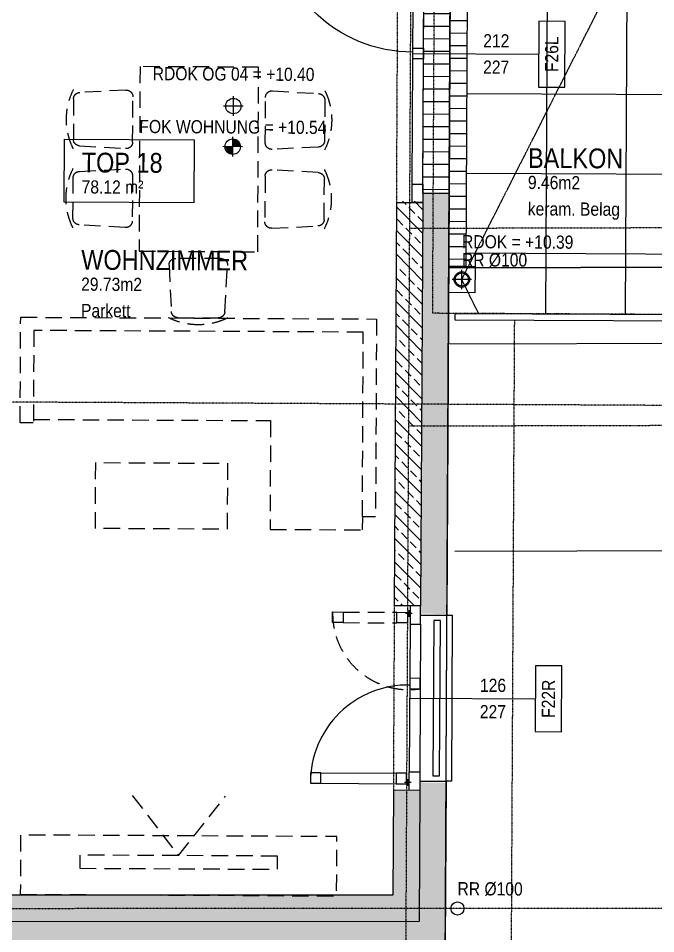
# Model space of a CAD drawing. Header units: millimetres. Extents: x -89828 to -25315, y -35442 to 69272.
# Drawn here: x -75648 to -70811, y 20911 to 27855 of the extents above; entities that cross this region are included whole.
import ezdxf
from ezdxf.enums import TextEntityAlignment as Align

# ---------------------------------------------------------------- set-up
doc = ezdxf.new("R2010")
doc.units = ezdxf.units.MM
for name, pattern in [('HIDDEN', [0.375, 0.25, -0.125]), ('HIDDEN2', [0.1875, 0.125, -0.0625]), ('STRICHLINIE', [0.75, 0.5, -0.25]), ('STRICHPUNKT', [1, 0.5, -0.25, 0, -0.25])]:
    doc.linetypes.add(name, pattern=pattern)
for name, color, linetype in [('00_HLP---------M0', 6, 'Continuous'), ('01-BFL-G00-L04-M0', 10, 'Continuous'), ('01-HID-G00-L04-ENTWÄSSERUNG', 8, 'HIDDEN2'), ('01-SYM-G00-L04-M0', 8, 'Continuous'), ('01-TXT---------M0', 1, 'Continuous'), ('01-TXT---------PP', 1, 'Continuous'), ('01-TXT-G00-L04-M0', 1, 'Continuous'), ('02-ANS-G00-L04-M0', 8, 'Continuous'), ('02-ANS-G00-L04-Rigol', 8, 'Continuous'), ('02-AXO-G00-L04-M0', 8, 'STRICHPUNKT'), ('02-DIM-G00-L04-ROHBAU', 8, 'Continuous'), ('02-FIL-G00-L04-LILA', 223, 'Continuous'), ('02-FIL-G00-L04-PLATTENBELAG', 253, 'Continuous'), ('02-FIL-G00-L04-STB', 8, 'Continuous'), ('02-HID-G00-L04-M0', 8, 'HIDDEN2'), ('02-TWA-G00-L04-M0', 4, 'Continuous'), ('02-WDA---------M0', 8, 'Continuous'), ('02-WDA-G00-L04-M0', 8, 'Continuous'), ('03-SYM-G00-L04-M0', 8, 'Continuous'), ('04-HLP---------M0', 8, 'HIDDEN2'), ('04-STO---------M0', 1, 'Continuous'), ('04-SYM---------EP', 8, 'Continuous'), ('04-SYM-G00-L04-EP', 8, 'Continuous'), ('04-TXT---------EP', 8, 'Continuous'), ('04-TXT-G00-L04-M0', 8, 'Continuous'), ('04-TXT-G00-L04-POS', 8, 'Continuous'), ('05-SYM---------M0', 8, 'Continuous'), ('05-TXT---------PP', 8, 'Continuous'), ('07_MOB-G00-L04-M0', 6, 'HIDDEN2')]:
    doc.layers.add(name, color=color, linetype=linetype)
doc.styles.add('ARIAL', font='arial.ttf', dxfattribs={"width": 0.85})
doc.dimstyles.new('pp chromy&schneider', dxfattribs={"dimscale": 0.005, "dimtxt": 25, "dimasz": 10, "dimexe": 0, "dimexo": 0, "dimgap": 5, "dimtad": 1, "dimdec": 1, "dimlfac": 100, "dimrnd": 0.1, "dimzin": 9, "dimdsep": 46, "dimtxsty": 'ARIAL', "dimblk": 'c&s kote', "dimcen": 0, "dimse1": 1, "dimse2": 1, "dimclrd": 8, "dimclrt": 8, "dimadec": 0, "dimazin": 0, "dimtfac": 0.75, "dimtdec": 1, "dimtix": 1, "dimtmove": 2, "dimatfit": 0, "dimldrblk": 'NONE', "dimfxl": 1, "dimtolj": 1, "dimlwd": -1, "dimarcsym": 0})
pattern_1 = [(89.70755, (-111790.204, -17025.04), (-27.252854, 47.764726), [31.75, -63.5]), (209.70755, (-111790.204, -17025.04), (-27.73904, -47.484027), [31.75, -63.5]), (149.70755, (-111790.204, -17025.04), (-54.991893, 0.280699), [-63.5, 31.75])]
pattern_2 = [(134.70755, (-111790.2, -17025.04), (-90.25976, -89.34302), []), (134.70755, (-111789.75, -16935.24), (-90.25976, -89.34302), [63.5, -31.75])]

# ---------------------------------------------------------------- blocks, each defined once
blk = doc.blocks.new('01-SQM')
at = {"layer": '01-TXT---------M0', "color": 1, "style": 'ARIAL', "width": 0.85}
blk.add_attdef('ROOM', (0, 0), '', height=0.15, dxfattribs=at)
blk.add_attdef('AREA', text='', height=0.1, dxfattribs=at).set_placement((0, -0.06), align=Align.TOP_LEFT)
at = {"layer": '01-TXT---------PP', "color": 1, "style": 'ARIAL', "width": 0.85}
blk.add_attdef('NR', text='', height=0.15, dxfattribs=at).set_placement((-0.1173, 0), align=Align.RIGHT)
blk.add_attdef('FLOOR', text='', height=0.1, dxfattribs=at).set_placement((0, -0.26), align=Align.TOP_LEFT)
blk = doc.blocks.new('FENSTER_140')
at = {"layer": '02-WDA---------M0'}
for points in [[(0.07, -0.2), (0.07, -0.4)], [(1.33, -0.2), (1.33, -0.4)]]:
    blk.add_lwpolyline(points, dxfattribs=at)
at = {"layer": '04-HLP---------M0', "linetype": 'Continuous'}
for points in [[(0.13, 0.55), (0.13, 0.63), (0.05, 0.63), (0.05, 0.55)], [(0.13, -0.1), (0.13, -0.02), (0.05, -0.02), (0.05, -0.1)]]:
    blk.add_lwpolyline(points, close=True, dxfattribs=at)
for points in [[(0.05, 0.55), (0.05, -0.02)], [(0.13, 0.55), (0.13, -0.02)]]:
    blk.add_lwpolyline(points, dxfattribs=at)
at = {"layer": '04-HLP---------M0'}
for points in [[(1.27, 0.3874), (1.27, 0.4674), (1.35, 0.4674), (1.35, 0.3874)], [(1.27, -0.1), (1.27, -0.02), (1.35, -0.02), (1.35, -0.1)]]:
    blk.add_lwpolyline(points, close=True, dxfattribs=at)
for points in [[(1.27, 0.3874), (1.27, -0.02)], [(1.35, 0.3874), (1.35, -0.02)], [(0.034, -0.11), (0.084, -0.11)], [(0.059, -0.135), (0.059, -0.085)], [(1.366, -0.11), (1.316, -0.11)], [(1.341, -0.135), (1.341, -0.085)]]:
    blk.add_lwpolyline(points, dxfattribs=at)
at = {"layer": '04-HLP---------M0', "linetype": 'Continuous'}
blk.add_arc((0.059, -0.11), 0.74, 359.09057, 90.46457, dxfattribs=at)
at = {"layer": '04-HLP---------M0'}
blk.add_arc((1.341, -0.11), 0.5775, 89.17818, 188.24632, dxfattribs=at)
at = {"layer": '04-STO---------M0'}
for points in [[(0.14, -0.2), (0, -0.2), (0, -0.12), (0.14, -0.12)], [(0.77, -0.2), (0.85, -0.2), (0.85, -0.12), (0.77, -0.12)], [(1.26, -0.2), (1.4, -0.2), (1.4, -0.12), (1.26, -0.12)]]:
    blk.add_lwpolyline(points, close=True, dxfattribs=at)
at = {"layer": '04-SYM---------EP'}
for p, q in [((1.26, -0.12), (0.14, -0.12)), ((1.26, -0.2), (0.14, -0.2))]:
    blk.add_line(p, q, dxfattribs=at)
blk = doc.blocks.new('04-TXT')
blk.add_line((0, 0), (0.9529, 0))
at = {"layer": '04-TXT---------EP', "color": 8, "style": 'ARIAL', "width": 0.85}
blk.add_attdef('WIDTH', text='', height=0.1, dxfattribs=at).set_placement((0.6322, 0.05), align=Align.CENTER)
blk.add_attdef('HEIGHT', text='', height=0.1, dxfattribs=at).set_placement((0.6322, -0.05), align=Align.TOP_CENTER)
blk = doc.blocks.new('01-HK1')
for p, q in [((-0.0005, -0.0742), (-0.0005, 0.0742)), ((0.0737, 0), (-0.0747, 0))]:
    blk.add_line(p, q)
blk.add_circle((-0.0005, 0), 0.0586)
for points in [[(-0.0005, 0.0586), (0.0409, 0.0414), (-0.0005, 0)], [(-0.0005, 0), (0.0581, 0), (0.0409, 0.0414)], [(-0.0591, 0), (-0.0419, -0.0414), (-0.0005, 0)], [(-0.0419, -0.0414), (-0.0005, -0.0586), (-0.0005, 0)]]:
    blk.add_solid(points)
at = {"layer": '01-TXT---------M0', "color": 8, "style": 'ARIAL', "width": 0.85}
blk.add_attdef('HEIGHT', text='', height=0.1, dxfattribs=at).set_placement((0, 0.2), align=Align.TOP_CENTER)
blk = doc.blocks.new('03-rar')
blk.add_circle((0, 0), 0.05)
at = {"layer": '01-TXT---------M0', "color": 8, "style": 'ARIAL', "width": 0.85}
blk.add_attdef('RR', text='', height=0.1, dxfattribs=at).set_placement((0, 0.1), align=Align.CENTER)
blk = doc.blocks.new('TV-240')
at = {"flags": 128}
blk.add_lwpolyline([(0, -2.4), (0, 0), (0.45, 0), (0.45, -2.4)], close=True, dxfattribs=at)
blk.add_lwpolyline([(0.3, -0.4508), (0.3, -1.9508), (0.2, -1.9508), (0.2, -0.4508)], close=True)
blk.add_lwpolyline([(0.7536, -1.5544), (0.3, -1.2008), (0.7536, -0.8472)])
blk = doc.blocks.new('ECKSOFA')
blk.add_lwpolyline([(1.6, -0.2), (1.6, -0.2), (1.6, -0.2), (0.2, -0.2), (0.2, -2.7), (0.9, -2.7), (0.9, -2.8), (0.1, -2.8), (0.1, -0.1), (1.6, -0.1)], close=True)
for points in [[(1.6, -0.2), (1.7, -0.2)], [(1.7, -0.9), (1.7, -0.2)], [(0.875, -2.7), (0.875, -0.9), (1.7, -0.9)]]:
    blk.add_lwpolyline(points)
at = {"flags": 128}
blk.add_lwpolyline([(1.2, -1.225), (1.7, -1.225), (1.7, -2.225), (1.2, -2.225)], close=True, dxfattribs=at)
blk = doc.blocks.new('möbel_tisch_mittel')
blk.add_lwpolyline([(0.45, 1.4), (0.45, 0), (-0.45, 0), (-0.45, 1.4)], close=True)
for points in [[(-0.906, 1.2021, 0.39805), (-0.9532, 1.1521), (-0.9532, 0.8467, 0.39805), (-0.906, 0.7968), (-0.556, 0.7774, 0.430564), (-0.5032, 0.8273), (-0.5032, 1.1716, 0.430564), (-0.556, 1.2215)], [(0.906, 1.2021, -0.39805), (0.9532, 1.1521), (0.9532, 0.8467, -0.39805), (0.906, 0.7968), (0.556, 0.7774, -0.430564), (0.5032, 0.8273), (0.5032, 1.1716, -0.430564), (0.556, 1.2215)], [(-0.906, 0.1979, -0.39805), (-0.9532, 0.2479), (-0.9532, 0.5533, -0.39805), (-0.906, 0.6032), (-0.556, 0.6226, -0.430564), (-0.5032, 0.5727), (-0.5032, 0.2284, -0.430564), (-0.556, 0.1785)], [(0.906, 0.1979, 0.39805), (0.9532, 0.2479), (0.9532, 0.5533, 0.39805), (0.906, 0.6032), (0.556, 0.6226, 0.430564), (0.5032, 0.5727), (0.5032, 0.2284, 0.430564), (0.556, 0.1785)]]:
    blk.add_lwpolyline(points, format="xyb", close=True)
for centre, start, end in [((-0.5032, 0.9994), 153.43495, 206.56505), ((0.5032, 0.9994), 333.43495, 26.56505), ((-0.5032, 0.4006), 153.43495, 206.56505), ((0.5032, 0.4006), 333.43495, 26.56505)]:
    blk.add_arc(centre, 0.5031, start, end)
at = {"layer": '00_HLP---------M0', "linetype": 'HIDDEN', "ltscale": 0.5}
blk.add_lwpolyline([(-0.2026, 1.856, -0.39805), (-0.1527, 1.9032), (0.1527, 1.9032, -0.39805), (0.2026, 1.856), (0.2221, 1.506, -0.430564), (0.1721, 1.4532), (-0.1721, 1.4532, -0.430564), (-0.2221, 1.506)], format="xyb", close=True, dxfattribs=at)
blk.add_arc((0, 1.4532), 0.5031, 63.43495, 116.56505, dxfattribs=at)
blk = doc.blocks.new('c&s kote')
at = {"color": 8}
for p, q in [((0, -2), (0, 2)), ((0, 2), (0, -2)), ((-2, 0), (2, 0)), ((2, 0), (-2, 0))]:
    blk.add_line(p, q, dxfattribs=at)
blk.add_circle((0, 0), 0.5, dxfattribs=at)
blk = doc.blocks.new('*D358')
at = {"layer": '02-DIM-G00-L04-ROHBAU', "color": 8, "transparency": 16777216}
blk.add_arc((-84106.7, 21100.8), 1076, 180.01712, 269.70489, dxfattribs=at)
at = {"layer": 'Defpoints', "color": 0, "transparency": 16777216}
for p in [(-84004.5, 41133.9), (-89295.3, 21099.5), (-71706.6, 21103.9), (-85039.4, 20564.2), (-84118.8, 18734.2)]:
    blk.add_point(p, dxfattribs=at)
at = {"layer": '02-DIM-G00-L04-ROHBAU', "color": 8, "transparency": 16777216, "xscale": 0.05, "yscale": 0.05, "zscale": 0.05}
for p, rotation in [((-85182.7, 21100.5), 90.01578644530409), ((-84112.2, 20024.8), 359.7062180805232)]:
    blk.add_blockref('c&s kote', p, dxfattribs=dict(at, rotation=rotation))
at = {"layer": '02-DIM-G00-L04-ROHBAU', "color": 8, "transparency": 16777216, "insert": (-84869.4, 20341.8), "char_height": 0.125, "attachment_point": 5, "rotation": 314.861, "style": 'ARIAL'}
blk.add_mtext('\\A1;90°', dxfattribs=at)
blk = doc.blocks.new('_None')
blk = doc.blocks.new('türachse&qualität')
at = {"layer": '05-SYM---------M0'}
blk.add_line((-0.4, 0), (-0.4, 0), dxfattribs=at)
at = {"layer": '05-TXT---------PP'}
blk.add_lwpolyline([(-0.5, -0.25), (-0.5, 0.25), (-0.7, 0.25), (-0.7, -0.25)], close=True, dxfattribs=at)
at = {"layer": '05-TXT---------PP', "color": 8, "style": 'ARIAL', "text_generation_flag": 6, "width": 0.85}
blk.add_attdef('POS.NR.', text='', height=0.1, rotation=270, dxfattribs=at).set_placement((-0.6529, -0.0112), align=Align.TOP_CENTER)
blk = doc.blocks.new('FENSTER_214')
at = {"layer": '02-WDA---------M0'}
for points in [[(-2.19, 0), (-2.19, 0.2)], [(-0.07, 0), (-0.07, 0.1999)]]:
    blk.add_lwpolyline(points, dxfattribs=at)
at = {"layer": '04-HLP---------M0'}
for points in [[(-0.059, -0.065), (-0.059, -0.115)], [(-0.034, -0.09), (-0.084, -0.09)]]:
    blk.add_lwpolyline(points, dxfattribs=at)
at = {"layer": '04-HLP---------M0', "linetype": 'Continuous'}
for points in [[(-0.13, -0.1), (-0.13, -0.18), (-0.05, -0.18), (-0.05, -0.1)], [(-0.13, -1.07), (-0.13, -1.15), (-0.05, -1.15), (-0.05, -1.07)]]:
    blk.add_lwpolyline(points, close=True, dxfattribs=at)
for points in [[(-0.13, -1.07), (-0.13, -0.18)], [(-0.05, -1.07), (-0.05, -0.18)]]:
    blk.add_lwpolyline(points, dxfattribs=at)
blk.add_arc((-0.059, -0.09), 1.06, 179.48381, 270.46457, dxfattribs=at)
at = {"layer": '04-STO---------M0'}
for points in [[(-1.09, 0), (-1.17, 0), (-1.17, -0.08), (-1.09, -0.08)], [(-0.14, 0), (0, 0), (0, -0.08), (-0.14, -0.08)], [(-2.12, 0), (-2.26, 0), (-2.26, -0.08), (-2.12, -0.08)]]:
    blk.add_lwpolyline(points, close=True, dxfattribs=at)
at = {"layer": '04-SYM---------EP'}
for p, q in [((-2.12, 0), (-0.14, 0)), ((-2.12, -0.08), (-0.14, -0.08))]:
    blk.add_line(p, q, dxfattribs=at)
blk = doc.blocks.new('01-HK2')
for p, q in [((0, -0.098), (0, 0.098)), ((0.098, 0), (-0.098, 0))]:
    blk.add_line(p, q)
blk.add_circle((0, 0), 0.0773)
at = {"layer": '01-TXT---------M0', "color": 8, "style": 'ARIAL', "width": 0.85}
blk.add_attdef('HEIGHT', text='', height=0.1, rotation=360, dxfattribs=at).set_placement((0, 0.132), align=Align.BOTTOM_CENTER)
blk = doc.blocks.new('*D401')
at = {"layer": '02-DIM-G00-L04-ROHBAU', "color": 8, "transparency": 16777216}
blk.add_arc((-84017.6, 38567), 783.2, 89.71121, 180.37637, dxfattribs=at)
at = {"layer": 'Defpoints', "color": 0, "transparency": 16777216}
for p in [(-84004.5, 41133.9), (-84408.4, 39245.7), (-66186.8, 38685.2), (-89206.3, 38532.5), (-84118.8, 18734.2)]:
    blk.add_point(p, dxfattribs=at)
at = {"layer": '02-DIM-G00-L04-ROHBAU', "color": 8, "transparency": 16777216, "xscale": 0.05, "yscale": 0.05, "zscale": 0.05}
for p, rotation in [((-84013.6, 39350.1), 359.709378319148), ((-84800.7, 38561.8), 270.3781979327374)]:
    blk.add_blockref('c&s kote', p, dxfattribs=dict(at, rotation=rotation))
at = {"layer": '02-DIM-G00-L04-ROHBAU', "color": 8, "transparency": 16777216, "insert": (-84571.9, 39120.4), "char_height": 0.125, "attachment_point": 5, "rotation": 45.04379, "style": 'ARIAL'}
blk.add_mtext('\\A1;91°', dxfattribs=at)
blk = doc.blocks.new('*D400')
at = {"layer": '02-DIM-G00-L04-ROHBAU', "color": 8, "transparency": 16777216}
blk.add_arc((-84037, 34766.4), 799.5, 89.71113, 179.70397, dxfattribs=at)
at = {"layer": 'Defpoints', "color": 0, "transparency": 16777216}
for p in [(-84004.5, 41133.9), (-84433.2, 35460.8), (-89225.4, 34792.9), (-66207.2, 34675.4), (-84118.8, 18734.2)]:
    blk.add_point(p, dxfattribs=at)
at = {"layer": '02-DIM-G00-L04-ROHBAU', "color": 8, "transparency": 16777216, "xscale": 0.05, "yscale": 0.05, "zscale": 0.05}
for p, rotation in [((-84032.9, 35565.8), 359.7093409936003), ((-84836.4, 34770.5), 269.7057576421179)]:
    blk.add_blockref('c&s kote', p, dxfattribs=dict(at, rotation=rotation))
at = {"layer": '02-DIM-G00-L04-ROHBAU', "color": 8, "transparency": 16777216, "insert": (-84599.5, 35334.6), "char_height": 0.125, "attachment_point": 5, "rotation": 44.70755, "style": 'ARIAL'}
blk.add_mtext('\\A1;90°', dxfattribs=at)

msp = doc.modelspace()

# ---------------------------------------------------------------- hatches: boundary and pattern name
at = {"layer": '02-ANS-G00-L04-Rigol', "true_color": 0x636466}
h = msp.add_hatch(dxfattribs=at)
h.set_pattern_fill('ANSI31', color=251, scale=30, angle=422.04654128, style=0)
h.set_pattern_definition([(179.70755, (-2140.62, 55103.76), (-0.48618, -95.24876), [])])
h.paths.add_polyline_path([(-72251.7145, 25973.6447), (-72381.7128, 25974.3083), (-72363.4272, 29556.7293), (-72233.4289, 29556.0657)])
h = msp.add_hatch(dxfattribs=at)
h.set_pattern_fill('ANSI31', color=251, scale=30, angle=422.04654128, style=0)
h.set_pattern_definition([(179.70755, (-2338.89, 55442.24), (-0.48618, -95.24876), [])])
h.paths.add_polyline_path([(-72378.8929, 26526.7688), (-72578.8903, 26527.7896), (-72568.0696, 28647.7311), (-72368.0722, 28646.7103)])
at = {"layer": '02-FIL-G00-L04-LILA', "true_color": 0x636466}
h = msp.add_hatch(dxfattribs=at)
h.set_pattern_fill('HONEY', color=251, scale=10, angle=197.04654128, style=0)
h.set_pattern_definition(pattern_1)
h.paths.add_polyline_path([(-72378.8929, 26526.7688), (-72578.8903, 26527.7896), (-72579.1966, 26467.7904), (-72594.8665, 23397.8304), (-72595.1727, 23337.8312), (-72395.1754, 23336.8103)])
h = msp.add_hatch(dxfattribs=at)
h.set_pattern_fill('HONEY', color=251, scale=10, angle=197.04654128, style=0)
h.set_pattern_definition(pattern_1)
h.paths.add_polyline_path([(-72407.952, 20833.6898), (-72401.7087, 22056.827), (-72601.7061, 22057.8478), (-72602.0124, 21997.8486), (-72607.0871, 21003.64), (-84207.253, 21000.739), (-84202.3717, 21957.0587), (-84202.0654, 22017.0579), (-84402.0628, 22018.0788), (-84408.1236, 20830.6887)])
at = {"layer": '02-FIL-G00-L04-STB', "true_color": 0x636466}
h = msp.add_hatch(dxfattribs=at)
h.set_pattern_fill('ANSI33', color=251, scale=20, angle=197.04654128, style=0)
h.set_pattern_definition(pattern_2)
h.paths.add_polyline_path([(-72579.1966, 26467.7904), (-72659.1955, 26468.1987), (-72779.194, 26468.8112), (-72794.8639, 23398.8512), (-72594.8665, 23397.8304)])
h = msp.add_hatch(dxfattribs=at)
h.set_pattern_fill('ANSI33', color=251, scale=20, angle=197.04654128, style=0)
h.set_pattern_definition(pattern_2)
h.paths.add_polyline_path([(-76543.2327, 23727.9879), (-76743.2301, 23729.0088), (-76756.1256, 21202.6024), (-84006.2293, 21200.7893), (-84002.3743, 21956.0379), (-84202.3717, 21957.0587), (-84207.253, 21000.739), (-72607.0871, 21003.64), (-72602.0124, 21997.8486), (-72682.0113, 21998.2569), (-72802.0098, 21998.8694), (-72806.0691, 21203.5902), (-76556.1227, 21202.6524)])

# ---------------------------------------------------------------- linework, layer by layer
at = {"layer": '01-BFL-G00-L04-M0', "color": 251, "linetype": 'STRICHLINIE', "ltscale": 0.5, "true_color": 0x636466}
msp.add_lwpolyline([(-72381.8572, 25963.6229), (-72315.5535, 38953.4547), (-69315.9307, 38976.6668)], dxfattribs=at)
at = {"layer": '01-BFL-G00-L04-M0', "color": 251, "linetype": 'STRICHLINIE', "true_color": 0x636466}
msp.add_lwpolyline([(-42294.5294, 11379.3637), (-72434.0658, 11379.4223), (-72408.4686, 20732.4746), (-72381.8572, 25963.6229), (-42240.2186, 26038.4847), (-42294.5322, 20812.6636), (-42294.5294, 11379.3637)], close=True, dxfattribs=at)
at = {"layer": '01-HID-G00-L04-ENTWÄSSERUNG', "color": 251, "true_color": 0x636466}
msp.add_lwpolyline([(-72154.7746, 25615.613), (-72282.2246, 25873.7992), (-70422.2187, 29546.8208)], dxfattribs=at)
at = {"layer": '01-TXT-G00-L04-M0', "color": 251, "true_color": 0x636466}
msp.add_lwpolyline([(-75298.0708, 26938.9532), (-74313.5869, 26933.9281), (-74316.0291, 26455.4793), (-75300.513, 26460.5043)], close=True, dxfattribs=at)
at = {"layer": '02-ANS-G00-L04-M0', "color": 251, "true_color": 0x636466}
for points in [[(-69735.4302, 38953.4489), (-69155.3997, 38957.9439), (-69162.5778, 37551.6541), (-46968.7918, 37606.7762), (-47047.4996, 25446.5432), (-56970.3744, 25421.898), (-56966.6489, 23921.9026), (-66556.6193, 23898.0843), (-66560.3448, 25398.0797), (-72380.3269, 25383.6247)], [(-72313.1726, 29606.4734), (-69913.2039, 29594.2233), (-69933.8249, 25554.276), (-72333.7936, 25566.5261), (-72333.5384, 25616.5254), (-69983.569, 25604.5305), (-69963.4585, 29544.4792), (-72313.4278, 29556.4741), (-72313.1726, 29606.4734)], [(-72336.4276, 23813.7289), (-69556.4362, 23820.6335), (-69560.3356, 25390.6287)], [(-72395.2264, 23326.8104), (-72355.2269, 23326.6063), (-72361.6582, 22066.6227), (-72401.6577, 22066.8269)]]:
    msp.add_lwpolyline(points, dxfattribs=at)
msp.add_lwpolyline([(-72495.4293, 23287.3214), (-72501.4522, 22107.3368), (-72451.4529, 22107.0815), (-72445.4299, 23287.0662)], close=True, dxfattribs=at)
at = {"layer": '02-ANS-G00-L04-Rigol', "color": 251, "true_color": 0x636466}
for points in [[(-72251.7145, 25973.6447), (-72381.7128, 25974.3083), (-72363.4272, 29556.7293), (-72233.4289, 29556.0657)], [(-72378.8929, 26526.7688), (-72578.8903, 26527.7896), (-72568.0696, 28647.7311), (-72368.0722, 28646.7103)]]:
    msp.add_lwpolyline(points, close=True, dxfattribs=at)
at = {"layer": '02-AXO-G00-L04-M0', "color": 251, "true_color": 0x636466}
for points in [[(-72604.6351, 41075.705), (-72718.9693, 18675.9968)], [(-72680.2438, 26262.8825), (-44703.3636, 26332.368), (-44703.3636, 26332.368)], [(-68257.1135, 24905.7092), (-89275.3402, 25012.992)], [(-72687.9003, 24762.8589), (-44699.6381, 24832.3726), (-44699.6381, 24832.3726)], [(-89295.316, 21099.4553), (-56356.4129, 21107.7655)]]:
    msp.add_lwpolyline(points, dxfattribs=at)
at = {"layer": '02-FIL-G00-L04-PLATTENBELAG', "color": 251, "true_color": 0x636466}
for points in [[(-71628.4368, 29552.9777), (-71648.5473, 25613.029)], [(-71023.4447, 29549.8897), (-71043.5552, 25609.941)], [(-69975.0578, 27272.0088), (-72245.0282, 27283.5953)], [(-69978.1458, 26667.0167), (-72248.1162, 26678.6032)], [(-69981.2339, 26062.0246), (-72251.2043, 26073.6111)]]:
    msp.add_lwpolyline(points, dxfattribs=at)
at = {"layer": '02-HID-G00-L04-M0', "color": 251, "true_color": 0x636466}
msp.add_lwpolyline([(-69983.569, 25604.5305), (-72503.5362, 25617.3931), (-72483.4256, 29557.3418), (-69963.4585, 29544.4792)], close=True, dxfattribs=at)
for points in [[(-72767.7097, 28718.7511), (-72779.245, 26458.8114)], [(-72368.0722, 28646.7103), (-72378.8929, 26526.7688)], [(-71883.7995, 25564.2292), (-71907.9585, 20831.1377), (-72407.952, 20833.6898)], [(-72794.8639, 23398.8512), (-72802.0098, 21998.8694)]]:
    msp.add_lwpolyline(points, dxfattribs=at)
at = {"layer": '02-HID-G00-L04-M0', "color": 251, "ltscale": 0.5, "true_color": 0x636466}
msp.add_lwpolyline([(-72401.6577, 22066.8269), (-72395.2264, 23326.8104)], dxfattribs=at)
at = {"layer": '02-TWA-G00-L04-M0', "color": 251, "true_color": 0x636466}
for p, q in [((-72779.245, 26458.8114), (-72794.8639, 23398.8512)), ((-72579.2476, 26457.7905), (-72594.8665, 23397.8304)), ((-72802.0098, 21998.8694), (-72806.0691, 21203.5902)), ((-72806.0691, 21203.5902), (-76556.1227, 21202.6524))]:
    msp.add_line(p, q, dxfattribs=at)
for points in [[(-72779.245, 26458.8114), (-72579.2476, 26457.7905)], [(-72594.8665, 23397.8304), (-72794.8639, 23398.8512)], [(-72602.0124, 21997.8486), (-72607.0871, 21003.64), (-84207.253, 21000.739)], [(-72602.0124, 21997.8486), (-72802.0098, 21998.8694)]]:
    msp.add_lwpolyline(points, dxfattribs=at)
at = {"layer": '02-WDA-G00-L04-M0', "color": 251, "true_color": 0x636466}
for p, q in [((-72378.8929, 26526.7688), (-72395.2264, 23326.8104)), ((-72401.6577, 22066.8269), (-72407.952, 20833.6898))]:
    msp.add_line(p, q, dxfattribs=at)
at = {"layer": '03-SYM-G00-L04-M0', "color": 251, "true_color": 0x636466}
msp.add_lwpolyline([(-72382.7337, 25774.3109), (-72381.7128, 25974.3083), (-72181.7155, 25973.2874), (-72182.7363, 25773.29)], close=True, dxfattribs=at)

# ---------------------------------------------------------------- block references
at = {"layer": '01-SYM-G00-L04-M0', "color": 251, "true_color": 0x636466}
ref = msp.add_blockref('01-HK2', (-74015.6466, 27189.3759), dxfattribs=dict(at, xscale=757.5757580544371, yscale=757.5757580735275, zscale=757.5757580681659, rotation=359.7075491063508))
ref.add_attrib('HEIGHT', 'RDOK OG 04 = +10.40', dxfattribs={"layer": '01-TXT---------M0', "color": 8, "height": 100, "rotation": 359.7075491, "style": 'ARIAL', "width": 0.85}).set_placement((-74014.5568, 27352.8054), align=Align.BOTTOM_CENTER)
at = {"layer": '01-SYM-G00-L04-M0', "color": 251, "true_color": 0x636466, "xscale": 999.9999999999995, "yscale": 999.9999999999995, "zscale": 999.9999999999995, "rotation": 359.7075493056427}
msp.add_blockref('01-HK1', (-74020.2103, 26881.2295), dxfattribs=at).add_auto_attribs({'HEIGHT': 'FOK WOHNUNG = +10.54'})
at = {"layer": '01-SYM-G00-L04-M0', "color": 251, "true_color": 0x636466}
ref = msp.add_blockref('01-HK2', (-72282.2246, 25873.7992), dxfattribs=dict(at, xscale=757.5757580544371, yscale=757.5757580735275, zscale=757.5757580681659, rotation=359.7075491063508))
ref.add_attrib('HEIGHT', 'RDOK = +10.39', dxfattribs={"layer": '01-TXT---------M0', "color": 8, "height": 100, "rotation": 359.7075491, "style": 'ARIAL', "width": 0.85}).set_placement((-72281.1663, 26081.1303), align=Align.BOTTOM_LEFT)
at = {"layer": '01-TXT-G00-L04-M0', "color": 251, "true_color": 0x636466, "xscale": 999.9999999999995, "yscale": 999.9999999999995, "zscale": 999.9999999999995}
for p, rotation, values in [((-75166.6145, 26686.4946), 359.7075493948543, {'ROOM': 'TOP 18', 'AREA': '78.12 m²'}), ((-71780.2998, 26720.2233), 359.707549318149, {'ROOM': 'BALKON', 'AREA': '9.46m2', 'FLOOR': 'keram. Belag'}), ((-75170.3809, 25948.6041), 359.7075493173153, {'ROOM': 'WOHNZIMMER', 'AREA': '29.73m2', 'FLOOR': 'Parkett'})]:
    msp.add_blockref('01-SQM', p, dxfattribs=dict(at, rotation=rotation)).add_auto_attribs(values)
at = {"layer": '03-SYM-G00-L04-M0', "color": 251, "true_color": 0x636466}
ref = msp.add_blockref('03-rar', (-72282.2246, 25873.7992), dxfattribs=dict(at, xscale=999.9999999999995, yscale=999.9999999999995, zscale=999.9999999999995, rotation=359.7075492847989))
ref.add_attrib('RR', 'RR %%c100', (-72281.7142, 25973.7979), dxfattribs={"layer": '01-TXT---------M0', "color": 8, "height": 100, "rotation": 359.70754928, "style": 'ARIAL', "width": 0.85})
ref = msp.add_blockref('03-rar', (-72315.9001, 21102.155), dxfattribs=dict(at, xscale=999.9999999999995, yscale=999.9999999999995, zscale=999.9999999999995, rotation=359.70754925395))
ref.add_attrib('RR', 'RR %%c100', (-72315.3897, 21202.1537), dxfattribs={"layer": '01-TXT---------M0', "color": 8, "height": 100, "rotation": 359.70754925, "style": 'ARIAL', "width": 0.85})
at = {"layer": '04-SYM-G00-L04-EP', "color": 251, "true_color": 0x636466, "yscale": 999.9999999999995, "zscale": 999.9999999999995}
for name, p, xscale, rotation in [('FENSTER_214', (-72567.7123, 28717.7302), -999.9999999999995, 269.7075493431573), ('FENSTER_140', (-72802.0098, 21998.8694), 999.9999999999995, 89.70754933315231)]:
    msp.add_blockref(name, p, dxfattribs=dict(at, xscale=xscale, rotation=rotation))
at = {"layer": '04-TXT-G00-L04-M0', "color": 251, "true_color": 0x636466, "xscale": 999.9999999999995, "yscale": 999.9999999999995, "zscale": 999.9999999999995, "rotation": 359.7075493164815}
for p, values in [((-72653.4789, 27588.1687), {'WIDTH': '212', 'HEIGHT': '227'}), ((-72678.4384, 22698.2478), {'WIDTH': '126', 'HEIGHT': '227'})]:
    msp.add_blockref('04-TXT', p, dxfattribs=at).add_auto_attribs(values)
at = {"layer": '04-TXT-G00-L04-POS', "color": 251, "true_color": 0x636466}
ref = msp.add_blockref('türachse&qualität', (-72200.5589, 27585.857), dxfattribs=dict(at, xscale=999.9999999999995, yscale=999.9999999999995, zscale=999.9999999999995, rotation=179.7075326359871))
ref.add_attrib('POS.NR.', 'F26L', dxfattribs={"layer": '05-TXT---------PP', "color": 8, "height": 100, "rotation": 89.70753263, "style": 'ARIAL', "width": 0.85}).set_placement((-71600.5667, 27582.7943), align=Align.MIDDLE_CENTER)
ref = msp.add_blockref('türachse&qualität', (-72225.5183, 22695.9361), dxfattribs=dict(at, xscale=999.9999999999995, yscale=999.9999999999995, zscale=999.9999999999995, rotation=179.7075326359871))
ref.add_attrib('POS.NR.', 'F22R', dxfattribs={"layer": '05-TXT---------PP', "color": 8, "height": 100, "rotation": 89.70753263, "style": 'ARIAL', "width": 0.85}).set_placement((-71625.5262, 22692.8734), align=Align.MIDDLE_CENTER)
at = {"layer": '07_MOB-G00-L04-M0', "color": 251, "true_color": 0x636466, "yscale": 999.9999999999995, "zscale": 999.9999999999995}
for name, p, xscale, rotation in [('möbel_tisch_mittel', (-74274.0192, 27486.4544), -999.9999999999995, 179.7075492180988), ('ECKSOFA', (-72829.0382, 25673.2509), 999.9999999999995, 269.7075492897972), ('TV-240', (-73232.2656, 21197.0585), -999.9999999999995, 269.7075493164772)]:
    msp.add_blockref(name, p, dxfattribs=dict(at, xscale=xscale, rotation=rotation))

# ---------------------------------------------------------------- dimensions: what is measured, and where the dimension line sits
at = {"layer": '02-DIM-G00-L04-ROHBAU', "color": 251, "true_color": 0x636466}
for base, line1, line2, picture, middle in [((-85039.3973, 20564.2), ((-84004.4866, 41133.893), (-84118.8208, 18734.1848)), ((-89295.316, 21099.4553), (-71706.5637, 21103.8928)), '*D358', (-84869.3597, 20341.837)), ((-84433.1849, 35460.7757), ((-66207.2204, 34675.3734), (-89225.4211, 34792.8646)), ((-84004.4866, 41133.893), (-84118.8208, 18734.1848)), '*D400', (-84599.4698, 35334.6346)), ((-84408.3585, 39245.6653), ((-89206.3327, 38532.5495), (-66186.753, 38685.2342)), ((-84004.4866, 41133.893), (-84118.8208, 18734.1848)), '*D401', (-84571.8502, 39120.3802))]:
    dim = msp.add_angular_dim_2l(base=base, line1=line1, line2=line2, dimstyle='pp chromy&schneider', override={"dimzin": 8}, dxfattribs=at)
    dim.commit()
    dim.dimension.update_dxf_attribs({"geometry": picture, "text_midpoint": middle})

doc.saveas('drawing.dxf')
